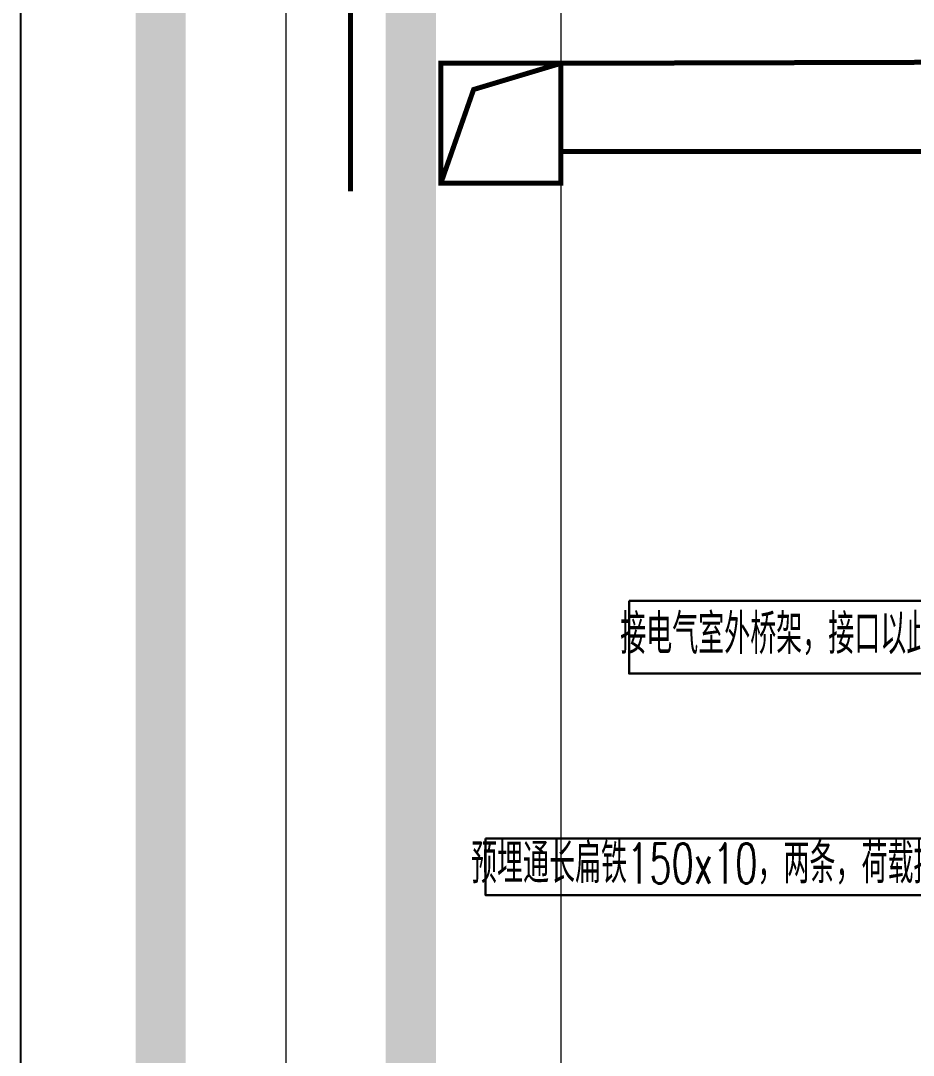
# Model space of a CAD drawing. Header units: millimetres. Extents: x -437359 to 106527, y -82378 to 117612.
# Drawn here: x -107776 to -98852, y 37759 to 48105 of the extents above; entities that cross this region are included whole.
import ezdxf
from ezdxf.enums import TextEntityAlignment as Align

# ---------------------------------------------------------------- set-up
doc = ezdxf.new("R2010")
doc.units = ezdxf.units.MM
doc.layers.get('0').update_dxf_attribs({"color": 8})
for name, color, linetype, lineweight in [('road_mr', 8, 'Continuous', 0), ('Z-综合管架', 8, 'Continuous', 0), ('电缆通道', 8, 'Continuous', 30)]:
    doc.layers.add(name, color=color, linetype=linetype, lineweight=lineweight)
doc.layers.add('桥架标注', color=8, linetype='Continuous')
doc.styles.add('geditxt1', font='geditxt.shx', dxfattribs={"width": 0.65, "bigfont": 'hzfs_1.shx'})
doc.linetypes.add('ZIGZAG', pattern='A,0.00254,-5.08,[131,ltypeshp.shx,S=5.08,R=0,X=-5.08,Y=0],-10.16,[131,ltypeshp.shx,S=5.08,R=180,X=5.08,Y=0],-5.08', length=20.32254)

msp = doc.modelspace()

# ---------------------------------------------------------------- linework, layer by layer
msp.add_lwpolyline([(-107776, 95370.1), (-33574.9, 95370.1), (-33574.9, 1605.7), (-107776, 1605.7)], close=True)
at = {"layer": 'road_mr'}
msp.add_lwpolyline([(-102375.7, 50525.9), (-102375.7, 21463.3)], dxfattribs=at)
at = {"layer": 'Z-综合管架', "linetype": 'ZIGZAG', "ltscale": 0.15}
msp.add_line((-105125.7, 95370.1), (-105125.7, 21947.8), dxfattribs=at)
at = {"layer": 'Z-综合管架', "const_width": 500}
msp.add_lwpolyline([(-106375.7, 95370.1), (-106375.7, 21947.8), (-103875.7, 21947.8), (-103875.7, 95370.1)], dxfattribs=at)
at = {"layer": '电缆通道', "ltscale": 0.35, "const_width": 50}
for points in [[(-104478.9, 95370.1), (-104478.9, 46399.4)], [(-103575.7, 46479.2), (-103248.2, 47417.2), (-102375.7, 47679.2)], [(-95675.7, 47697.8), (-95675.7, 47697.8), (-102375.7, 47679.2)], [(-95675.7, 46797.8), (-95675.7, 46797.8), (-102375.7, 46797.8)]]:
    msp.add_lwpolyline(points, dxfattribs=at)
msp.add_lwpolyline([(-103575.7, 47679.2), (-102375.7, 47679.2), (-102375.7, 46479.2), (-103575.7, 46479.2)], close=True, dxfattribs=at)
at = {"layer": '电缆通道'}
for points in [[(-101694.4, 42304.9), (-97620.4, 42304.9), (-97620.4, 41576.9), (-101694.4, 41576.9)], [(-103128.1, 39926.7), (-96631.3, 39926.7), (-96631.3, 39360.7), (-103128.1, 39360.7)]]:
    msp.add_lwpolyline(points, close=True, dxfattribs=at)

# ---------------------------------------------------------------- texts
at = {"layer": '桥架标注', "style": 'geditxt1', "width": 0.65}
for s, p in [('接电气室外桥架，接口以此为准', (-99962.6, 41772.9, 162834.4)), ('预埋通长扁铁150x10，两条，荷载按500KG/m2', (-99962.6, 39479.1, 162834.4))]:
    msp.add_text(s, height=400, dxfattribs=at).set_placement(p, align=Align.CENTER)

doc.saveas('drawing.dxf')
